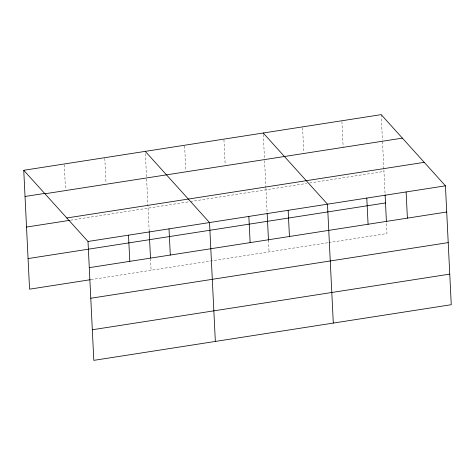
<?xml version="1.0" encoding="UTF-8"?>
<svg xmlns="http://www.w3.org/2000/svg" width="475" height="475" viewBox="0 0 475 475"><rect width="100%" height="100%" fill="white"/><g stroke="black" fill="none" stroke-linecap="round" stroke-linejoin="round"><path stroke-width="0.36" stroke-dasharray="2.38 1.78" d="M70.656 220.192L189.561 201.685M190.285 201.572L306.785 183.433M309.7 182.982L383.966 171.422M91.052 279.603L328.023 242.713M328.753 242.6L387 233.528L386.466 222.603M381.188 114.641L382.434 140.101M382.506 141.556L383.859 169.237M383.895 169.961L385.077 194.144M341.905 121.493L343.152 146.947M302.587 127.615L303.798 152.344M263.304 134.461L264.48 158.466M264.587 160.645L265.905 187.595M265.941 188.326L267.122 212.503M268.476 240.237L269.046 251.893M223.951 139.852L225.162 164.582M184.632 145.973L185.844 170.703M145.386 153.55L146.526 176.825M146.632 179.01L149.168 230.868M150.522 258.602L151.092 270.251M104.803 158.401L106.014 183.13M64.297 164.706L65.502 189.436"/><path stroke-width="0.71" d="M23.75 170.287L381.188 114.641L445.437 185.826L451.25 304.713L93.812 360.359L88 241.472L23.75 170.287L29.563 289.174L90.327 279.716M25.032 196.472L44.561 193.432M44.953 193.776L402.39 138.136M66.797 217.977L424.234 162.337M26.529 227.062L69.932 220.305M88 241.472L445.437 185.826M28.067 258.578L385.504 202.938M89.276 267.657L446.714 212.01M90.772 298.247L448.21 242.606M92.316 329.763L449.754 274.123M263.233 133.006L327.483 204.191L333.296 323.077M145.279 151.365L209.528 222.549L215.341 341.436M406.119 191.947L407.396 218.132M385.112 194.875L386.43 221.878M366.801 198.069L368.077 224.253M288.165 210.312L289.441 236.497M267.158 213.239L268.476 240.237M248.847 216.428L250.123 242.618M169.017 228.855L170.299 255.045M149.203 231.598L150.486 257.872M128.505 235.161L129.788 261.351"/></g></svg>
